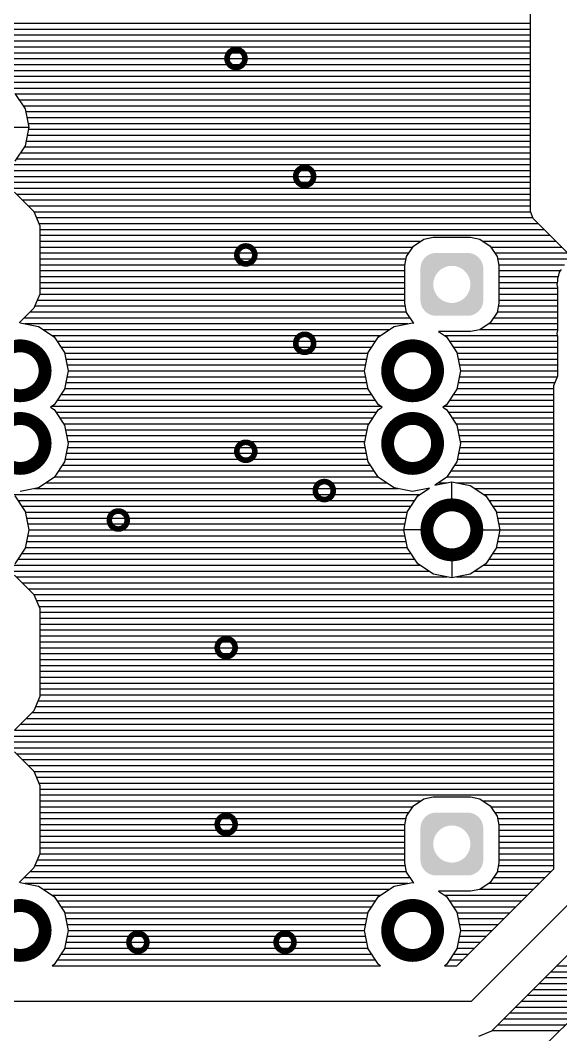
# Model space of a CAD drawing. Extents: x 295 to 953, y 10 to 290.
# Drawn here: x 738 to 772.9, y 190.4 to 256 of the extents above; entities that cross this region are included whole.
import ezdxf

# ---------------------------------------------------------------- set-up
doc = ezdxf.new("R2010")
doc.units = 0
doc.header["$LTSCALE"] = 5
doc.header["$MEASUREMENT"] = 0
doc.layers.get('0').update_dxf_attribs({"linetype": 'CONTINUOUS', "lineweight": 25})
doc.layers.add('130409_DV-DPH-A6_TOP', color=5, linetype='CONTINUOUS')

msp = doc.modelspace()

# ---------------------------------------------------------------- linework, layer by layer
for points, const_width in [([(751.347, 253.515, 1), (752.508, 253.515, 1)], 0.363), ([(755.792, 245.895, 1), (756.953, 245.895, 1)], 0.363), ([(751.982, 240.815, 1), (753.143, 240.815, 1)], 0.363), ([(755.792, 235.1, 1), (756.953, 235.1, 1)], 0.363), ([(736.342, 233.322, 1), (739.573, 233.322, 1)], 0.833), ([(761.742, 233.322, 1), (764.973, 233.322, 1)], 0.833), ([(736.342, 228.623, 1), (739.573, 228.623, 1)], 0.833), ([(761.742, 228.623, 1), (764.973, 228.623, 1)], 0.833), ([(751.982, 228.115, 1), (753.143, 228.115, 1)], 0.363), ([(757.062, 225.575, 1), (758.223, 225.575, 1)], 0.363), ([(764.282, 223.035, 1), (767.513, 223.035, 1)], 0.833), ([(743.727, 223.67, 1), (744.888, 223.67, 1)], 0.363), ([(750.712, 215.415, 1), (751.873, 215.415, 1)], 0.363), ([(750.712, 203.985, 1), (751.873, 203.985, 1)], 0.363), ([(736.342, 197.127, 1), (739.573, 197.127, 1)], 0.833), ([(761.742, 197.127, 1), (764.973, 197.127, 1)], 0.833), ([(744.997, 196.365, 1), (746.158, 196.365, 1)], 0.363), ([(754.522, 196.365, 1), (755.683, 196.365, 1)], 0.363)]:
    msp.add_lwpolyline(points, format="xyb", close=True, dxfattribs=dict(const_width=const_width))
for points in [[(764.29, 240.752), (764.334, 240.782), (767.506, 240.752), (767.461, 240.782)], [(764.334, 240.782), (764.343, 240.787), (767.461, 240.782), (767.452, 240.787)], [(764.343, 240.787), (764.389, 240.815), (767.452, 240.787), (767.405, 240.815)], [(764.389, 240.815), (764.399, 240.82), (767.405, 240.815), (767.397, 240.82)], [(764.399, 240.82), (764.446, 240.844), (767.397, 240.82), (767.348, 240.844)], [(764.446, 240.844), (764.457, 240.849), (767.348, 240.844), (767.339, 240.849)], [(764.457, 240.849), (764.505, 240.87), (767.339, 240.849), (767.289, 240.87)], [(764.505, 240.87), (764.516, 240.874), (767.289, 240.87), (767.28, 240.874)], [(764.516, 240.874), (764.566, 240.892), (767.28, 240.874), (767.229, 240.892)], [(764.566, 240.892), (764.577, 240.895), (767.229, 240.892), (767.219, 240.895)], [(764.577, 240.895), (764.627, 240.91), (767.219, 240.895), (767.167, 240.91)], [(764.627, 240.91), (764.639, 240.912), (767.167, 240.91), (767.158, 240.912)], [(764.639, 240.912), (764.69, 240.924), (767.158, 240.912), (767.104, 240.924)], [(764.69, 240.924), (764.702, 240.926), (767.104, 240.924), (767.095, 240.926)], [(764.702, 240.926), (764.753, 240.934), (767.095, 240.926), (767.04, 240.934)], [(764.753, 240.934), (764.767, 240.935), (767.04, 240.934), (767.031, 240.935)], [(764.767, 240.935), (764.817, 240.94), (767.031, 240.935), (766.974, 240.94)], [(764.817, 240.94), (764.837, 240.941), (766.974, 240.94), (766.967, 240.941)], [(764.837, 240.941), (764.882, 240.942), (766.967, 240.941), (766.914, 240.942)], [(763.884, 240.118), (763.895, 240.17), (767.911, 240.118), (767.9, 240.17)], [(763.895, 240.17), (763.898, 240.18), (767.9, 240.17), (767.897, 240.18)], [(763.898, 240.18), (763.913, 240.232), (767.897, 240.18), (767.882, 240.232)], [(763.913, 240.232), (763.916, 240.242), (767.882, 240.232), (767.879, 240.242)], [(763.916, 240.242), (763.934, 240.293), (767.879, 240.242), (767.861, 240.293)], [(763.934, 240.293), (763.938, 240.302), (767.861, 240.293), (767.857, 240.302)], [(763.938, 240.302), (763.959, 240.352), (767.857, 240.302), (767.836, 240.352)], [(763.959, 240.352), (763.964, 240.361), (767.836, 240.352), (767.832, 240.361)], [(763.964, 240.361), (763.988, 240.409), (767.832, 240.361), (767.807, 240.409)], [(763.988, 240.409), (763.993, 240.418), (767.807, 240.409), (767.802, 240.418)], [(763.993, 240.418), (764.02, 240.465), (767.802, 240.418), (767.775, 240.465)], [(764.02, 240.465), (764.026, 240.474), (767.775, 240.465), (767.769, 240.474)], [(764.026, 240.474), (764.056, 240.518), (767.769, 240.474), (767.739, 240.518)], [(764.056, 240.518), (764.062, 240.527), (767.739, 240.518), (767.733, 240.527)], [(764.062, 240.527), (764.095, 240.569), (767.733, 240.527), (767.7, 240.569)], [(764.095, 240.569), (764.102, 240.577), (767.7, 240.569), (767.693, 240.577)], [(764.102, 240.577), (764.137, 240.617), (767.693, 240.577), (767.658, 240.617)], [(764.137, 240.617), (764.145, 240.625), (767.658, 240.617), (767.651, 240.625)], [(764.145, 240.625), (764.182, 240.663), (767.651, 240.625), (767.612, 240.663)], [(764.182, 240.663), (764.19, 240.67), (767.612, 240.663), (767.605, 240.67)], [(764.19, 240.67), (764.23, 240.706), (767.605, 240.67), (767.564, 240.706)], [(764.23, 240.706), (764.239, 240.713), (767.564, 240.706), (767.557, 240.713)], [(764.239, 240.713), (764.281, 240.745), (767.557, 240.713), (767.514, 240.745)], [(764.281, 240.745), (764.29, 240.752), (767.514, 240.745), (767.506, 240.752)], [(763.866, 239.947), (763.867, 239.98), (765.296, 239.947), (765.356, 239.98)], [(763.866, 239.926), (763.866, 239.947), (765.262, 239.926), (765.296, 239.947)], [(763.866, 239.911), (763.866, 239.926), (765.237, 239.911), (765.262, 239.926)], [(763.866, 239.87), (763.866, 239.911), (765.18, 239.87), (765.237, 239.911)], [(763.866, 239.827), (763.866, 239.87), (765.125, 239.827), (765.18, 239.87)], [(763.866, 239.78), (763.866, 239.827), (765.073, 239.78), (765.125, 239.827)], [(763.866, 239.731), (763.866, 239.78), (765.024, 239.731), (765.073, 239.78)], [(763.866, 239.679), (763.866, 239.731), (764.978, 239.679), (765.024, 239.731)], [(763.866, 239.624), (763.866, 239.679), (764.934, 239.624), (764.978, 239.679)], [(763.866, 239.567), (763.866, 239.624), (764.895, 239.567), (764.934, 239.624)], [(763.866, 239.507), (763.866, 239.567), (764.858, 239.507), (764.895, 239.567)], [(763.866, 239.446), (763.866, 239.507), (764.825, 239.446), (764.858, 239.507)], [(763.867, 239.98), (763.87, 240.01), (765.358, 239.98), (765.421, 240.01)], [(763.867, 239.98), (763.867, 239.98), (765.356, 239.98), (765.358, 239.98)], [(763.87, 240.01), (763.872, 240.036), (765.421, 240.01), (765.486, 240.036)], [(763.872, 240.044), (763.875, 240.058), (765.509, 240.044), (765.552, 240.058)], [(763.872, 240.036), (763.872, 240.044), (765.486, 240.036), (765.509, 240.044)], [(763.875, 240.058), (763.877, 240.076), (765.552, 240.058), (765.619, 240.076)], [(763.877, 240.076), (763.879, 240.09), (765.619, 240.076), (765.688, 240.09)], [(763.879, 240.09), (763.881, 240.101), (765.688, 240.09), (765.757, 240.101)], [(763.881, 240.101), (763.882, 240.107), (765.757, 240.101), (765.826, 240.107)], [(763.882, 240.109), (763.884, 240.118), (767.913, 240.109), (767.911, 240.118)], [(763.882, 240.107), (763.882, 240.109), (765.842, 240.107), (765.896, 240.109)], [(763.882, 240.107), (763.882, 240.107), (765.826, 240.107), (765.842, 240.107)], [(765.966, 240.107), (765.896, 240.109), (767.913, 240.107), (767.913, 240.109)], [(766.035, 240.101), (765.966, 240.107), (767.914, 240.101), (767.913, 240.107)], [(766.104, 240.091), (766.035, 240.101), (767.916, 240.091), (767.914, 240.101)], [(766.173, 240.077), (766.104, 240.091), (767.918, 240.077), (767.916, 240.091)], [(766.24, 240.059), (766.173, 240.077), (767.921, 240.059), (767.918, 240.077)], [(766.254, 240.054), (766.24, 240.059), (767.921, 240.054), (767.921, 240.059)], [(766.306, 240.037), (766.254, 240.054), (767.923, 240.037), (767.921, 240.054)], [(766.371, 240.011), (766.306, 240.037), (767.926, 240.011), (767.923, 240.037)], [(766.417, 239.99), (766.371, 240.011), (767.928, 239.99), (767.926, 240.011)], [(766.435, 239.982), (766.417, 239.99), (767.928, 239.982), (767.928, 239.99)], [(766.496, 239.949), (766.435, 239.982), (767.929, 239.949), (767.928, 239.982)], [(766.533, 239.926), (766.496, 239.949), (767.93, 239.926), (767.929, 239.949)], [(766.556, 239.912), (766.533, 239.926), (767.93, 239.912), (767.93, 239.926)], [(766.613, 239.872), (766.556, 239.912), (767.93, 239.872), (767.93, 239.912)], [(766.668, 239.829), (766.613, 239.872), (767.93, 239.829), (767.93, 239.872)], [(766.72, 239.783), (766.668, 239.829), (767.93, 239.783), (767.93, 239.829)], [(766.769, 239.733), (766.72, 239.783), (767.93, 239.733), (767.93, 239.783)], [(766.816, 239.681), (766.769, 239.733), (767.93, 239.681), (767.93, 239.733)], [(766.859, 239.626), (766.816, 239.681), (767.93, 239.626), (767.93, 239.681)], [(766.899, 239.569), (766.859, 239.626), (767.93, 239.569), (767.93, 239.626)], [(766.936, 239.51), (766.899, 239.569), (767.93, 239.51), (767.93, 239.569)], [(766.969, 239.448), (766.936, 239.51), (767.93, 239.448), (767.93, 239.51)], [(763.866, 239.382), (763.866, 239.446), (764.796, 239.382), (764.825, 239.446)], [(763.866, 239.318), (763.866, 239.382), (764.77, 239.318), (764.796, 239.382)], [(763.866, 239.251), (763.866, 239.318), (764.748, 239.251), (764.77, 239.318)], [(763.866, 239.184), (763.866, 239.251), (764.73, 239.184), (764.748, 239.251)], [(763.866, 239.115), (763.866, 239.184), (764.716, 239.115), (764.73, 239.184)], [(763.866, 239.046), (763.866, 239.115), (764.706, 239.046), (764.716, 239.115)], [(763.866, 238.977), (763.866, 239.046), (764.701, 238.977), (764.706, 239.046)], [(763.866, 238.91), (763.866, 238.977), (764.699, 238.91), (764.701, 238.977)], [(763.866, 238.84), (763.866, 238.91), (764.701, 238.84), (764.699, 238.91)], [(763.866, 238.771), (763.866, 238.84), (764.707, 238.771), (764.701, 238.84)], [(766.998, 239.385), (766.969, 239.448), (767.93, 239.385), (767.93, 239.448)], [(767.024, 239.32), (766.998, 239.385), (767.93, 239.32), (767.93, 239.385)], [(767.046, 239.254), (767.024, 239.32), (767.93, 239.254), (767.93, 239.32)], [(767.064, 239.187), (767.046, 239.254), (767.93, 239.187), (767.93, 239.254)], [(767.078, 239.118), (767.064, 239.187), (767.93, 239.118), (767.93, 239.187)], [(767.088, 239.049), (767.078, 239.118), (767.93, 239.049), (767.93, 239.118)], [(767.094, 238.98), (767.088, 239.049), (767.93, 238.98), (767.93, 239.049)], [(767.089, 238.774), (767.095, 238.843), (767.93, 238.774), (767.93, 238.843)], [(767.096, 238.91), (767.094, 238.98), (767.93, 238.91), (767.93, 238.98)], [(767.095, 238.843), (767.096, 238.91), (767.93, 238.843), (767.93, 238.91)], [(763.866, 238.702), (763.866, 238.771), (764.717, 238.702), (764.707, 238.771)], [(763.866, 238.633), (763.866, 238.702), (764.731, 238.633), (764.717, 238.702)], [(763.866, 238.566), (763.866, 238.633), (764.749, 238.566), (764.731, 238.633)], [(763.866, 238.5), (763.866, 238.566), (764.771, 238.5), (764.749, 238.566)], [(763.866, 238.435), (763.866, 238.5), (764.797, 238.435), (764.771, 238.5)], [(763.866, 238.372), (763.866, 238.435), (764.826, 238.372), (764.797, 238.435)], [(763.866, 238.31), (763.866, 238.372), (764.86, 238.31), (764.826, 238.372)], [(763.866, 238.251), (763.866, 238.31), (764.896, 238.251), (764.86, 238.31)], [(763.866, 238.194), (763.866, 238.251), (764.936, 238.194), (764.896, 238.251)], [(763.866, 238.139), (763.866, 238.194), (764.98, 238.139), (764.936, 238.194)], [(766.817, 238.141), (766.861, 238.196), (767.93, 238.141), (767.93, 238.196)], [(766.861, 238.196), (766.901, 238.253), (767.93, 238.196), (767.93, 238.253)], [(766.901, 238.253), (766.937, 238.313), (767.93, 238.253), (767.93, 238.313)], [(766.937, 238.313), (766.97, 238.374), (767.93, 238.313), (767.93, 238.374)], [(766.97, 238.374), (766.999, 238.438), (767.93, 238.374), (767.93, 238.438)], [(766.999, 238.438), (767.025, 238.502), (767.93, 238.438), (767.93, 238.502)], [(767.025, 238.502), (767.047, 238.569), (767.93, 238.502), (767.93, 238.569)], [(767.047, 238.569), (767.065, 238.636), (767.93, 238.569), (767.93, 238.636)], [(767.065, 238.636), (767.079, 238.705), (767.93, 238.636), (767.93, 238.705)], [(767.079, 238.705), (767.089, 238.774), (767.93, 238.705), (767.93, 238.774)], [(763.866, 238.087), (763.866, 238.139), (765.026, 238.087), (764.98, 238.139)], [(763.866, 238.037), (763.866, 238.087), (765.075, 238.037), (765.026, 238.087)], [(763.866, 237.991), (763.866, 238.037), (765.128, 237.991), (765.075, 238.037)], [(763.866, 237.948), (763.866, 237.991), (765.182, 237.948), (765.128, 237.991)], [(763.866, 237.908), (763.866, 237.948), (765.24, 237.908), (765.182, 237.948)], [(763.866, 237.894), (763.866, 237.908), (765.262, 237.894), (765.24, 237.908)], [(763.866, 237.871), (763.866, 237.894), (765.299, 237.871), (765.262, 237.894)], [(763.867, 237.838), (763.866, 237.871), (765.36, 237.838), (765.299, 237.871)], [(763.868, 237.83), (763.867, 237.838), (765.378, 237.83), (765.36, 237.838)], [(763.87, 237.809), (763.868, 237.83), (765.424, 237.809), (765.378, 237.83)], [(763.872, 237.783), (763.87, 237.809), (765.489, 237.783), (765.424, 237.809)], [(763.874, 237.766), (763.872, 237.783), (765.541, 237.766), (765.489, 237.783)], [(763.874, 237.761), (763.874, 237.766), (765.555, 237.761), (765.541, 237.766)], [(763.877, 237.743), (763.874, 237.761), (765.622, 237.743), (765.555, 237.761)], [(763.88, 237.729), (763.877, 237.743), (765.691, 237.729), (765.622, 237.743)], [(763.881, 237.719), (763.88, 237.729), (765.76, 237.719), (765.691, 237.729)], [(763.882, 237.713), (763.881, 237.719), (765.829, 237.713), (765.76, 237.719)], [(763.882, 237.711), (763.882, 237.713), (765.899, 237.711), (765.829, 237.713)], [(763.884, 237.702), (763.882, 237.711), (767.911, 237.702), (767.913, 237.711)], [(763.896, 237.65), (763.884, 237.702), (767.9, 237.65), (767.911, 237.702)], [(763.898, 237.64), (763.896, 237.65), (767.897, 237.64), (767.9, 237.65)], [(763.913, 237.588), (763.898, 237.64), (767.882, 237.588), (767.897, 237.64)], [(763.916, 237.578), (763.913, 237.588), (767.879, 237.578), (767.882, 237.588)], [(763.934, 237.527), (763.916, 237.578), (767.861, 237.527), (767.879, 237.578)], [(763.938, 237.518), (763.934, 237.527), (767.857, 237.518), (767.861, 237.527)], [(763.959, 237.468), (763.938, 237.518), (767.836, 237.468), (767.857, 237.518)], [(765.899, 237.711), (765.953, 237.713), (767.913, 237.711), (767.913, 237.713)], [(765.969, 237.713), (766.038, 237.719), (767.913, 237.713), (767.914, 237.719)], [(766.038, 237.719), (766.107, 237.73), (767.914, 237.719), (767.916, 237.73)], [(766.107, 237.73), (766.176, 237.744), (767.916, 237.73), (767.918, 237.744)], [(766.176, 237.744), (766.243, 237.762), (767.918, 237.744), (767.921, 237.762)], [(766.243, 237.762), (766.286, 237.776), (767.921, 237.762), (767.923, 237.776)], [(766.286, 237.776), (766.309, 237.784), (767.923, 237.776), (767.923, 237.784)], [(766.309, 237.784), (766.374, 237.81), (767.923, 237.784), (767.926, 237.81)], [(766.374, 237.81), (766.437, 237.84), (767.926, 237.81), (767.928, 237.84)], [(766.439, 237.84), (766.499, 237.873), (767.928, 237.84), (767.929, 237.873)], [(766.499, 237.873), (766.533, 237.894), (767.929, 237.873), (767.93, 237.894)], [(766.533, 237.894), (766.558, 237.909), (767.93, 237.894), (767.93, 237.909)], [(766.558, 237.909), (766.615, 237.95), (767.93, 237.909), (767.93, 237.95)], [(766.615, 237.95), (766.67, 237.993), (767.93, 237.95), (767.93, 237.993)], [(766.67, 237.993), (766.722, 238.04), (767.93, 237.993), (767.93, 238.04)], [(766.722, 238.04), (766.771, 238.089), (767.93, 238.04), (767.93, 238.089)], [(766.771, 238.089), (766.817, 238.141), (767.93, 238.089), (767.93, 238.141)], [(763.964, 237.459), (763.959, 237.468), (767.831, 237.459), (767.836, 237.468)], [(763.988, 237.411), (763.964, 237.459), (767.807, 237.411), (767.831, 237.459)], [(763.993, 237.402), (763.988, 237.411), (767.802, 237.402), (767.807, 237.411)], [(764.02, 237.355), (763.993, 237.402), (767.775, 237.355), (767.802, 237.402)], [(764.026, 237.346), (764.02, 237.355), (767.769, 237.346), (767.775, 237.355)], [(764.056, 237.302), (764.026, 237.346), (767.739, 237.302), (767.769, 237.346)], [(764.062, 237.293), (764.056, 237.302), (767.733, 237.293), (767.739, 237.302)], [(764.095, 237.251), (764.062, 237.293), (767.7, 237.251), (767.733, 237.293)], [(764.102, 237.243), (764.095, 237.251), (767.693, 237.243), (767.7, 237.251)], [(764.138, 237.203), (764.102, 237.243), (767.658, 237.203), (767.693, 237.243)], [(764.144, 237.195), (764.138, 237.203), (767.65, 237.195), (767.658, 237.203)], [(764.183, 237.157), (764.144, 237.195), (767.613, 237.157), (767.65, 237.195)], [(764.19, 237.15), (764.183, 237.157), (767.605, 237.15), (767.613, 237.157)], [(764.231, 237.114), (764.19, 237.15), (767.565, 237.114), (767.605, 237.15)], [(764.239, 237.107), (764.231, 237.114), (767.556, 237.107), (767.565, 237.114)], [(764.281, 237.075), (764.239, 237.107), (767.514, 237.075), (767.556, 237.107)], [(764.29, 237.068), (764.281, 237.075), (767.505, 237.068), (767.514, 237.075)], [(764.334, 237.038), (764.29, 237.068), (767.461, 237.038), (767.505, 237.068)], [(764.343, 237.033), (764.334, 237.038), (767.452, 237.033), (767.461, 237.038)], [(764.39, 237.005), (764.343, 237.033), (767.406, 237.005), (767.452, 237.033)], [(764.398, 237), (764.39, 237.005), (767.396, 237), (767.406, 237.005)], [(764.447, 236.976), (764.398, 237), (767.349, 236.976), (767.396, 237)], [(764.456, 236.971), (764.447, 236.976), (767.339, 236.971), (767.349, 236.976)], [(764.506, 236.95), (764.456, 236.971), (767.29, 236.95), (767.339, 236.971)], [(764.515, 236.946), (764.506, 236.95), (767.279, 236.946), (767.29, 236.95)], [(764.566, 236.928), (764.515, 236.946), (767.23, 236.928), (767.279, 236.946)], [(764.576, 236.925), (764.566, 236.928), (767.218, 236.925), (767.23, 236.928)], [(764.628, 236.91), (764.576, 236.925), (767.168, 236.91), (767.218, 236.925)], [(764.638, 236.908), (764.628, 236.91), (767.156, 236.908), (767.168, 236.91)], [(764.691, 236.896), (764.638, 236.908), (767.105, 236.896), (767.156, 236.908)], [(764.7, 236.894), (764.691, 236.896), (767.093, 236.894), (767.105, 236.896)], [(764.755, 236.886), (764.7, 236.894), (767.042, 236.886), (767.093, 236.894)], [(764.764, 236.885), (764.755, 236.886), (767.028, 236.885), (767.042, 236.886)], [(764.821, 236.88), (764.764, 236.885), (766.978, 236.88), (767.028, 236.885)], [(764.828, 236.879), (764.821, 236.88), (766.958, 236.879), (766.978, 236.88)], [(764.882, 236.878), (764.828, 236.879), (766.914, 236.878), (766.958, 236.879)], [(764.516, 204.679), (764.566, 204.697), (767.28, 204.679), (767.229, 204.697)], [(764.566, 204.697), (764.577, 204.7), (767.229, 204.697), (767.219, 204.7)], [(764.577, 204.7), (764.627, 204.715), (767.219, 204.7), (767.167, 204.715)], [(764.627, 204.715), (764.639, 204.717), (767.167, 204.715), (767.158, 204.717)], [(764.639, 204.717), (764.69, 204.729), (767.158, 204.717), (767.104, 204.729)], [(764.69, 204.729), (764.702, 204.731), (767.104, 204.729), (767.095, 204.731)], [(764.702, 204.731), (764.753, 204.739), (767.095, 204.731), (767.04, 204.739)], [(764.753, 204.739), (764.767, 204.74), (767.04, 204.739), (767.031, 204.74)], [(764.767, 204.74), (764.817, 204.745), (767.031, 204.74), (766.974, 204.745)], [(764.817, 204.745), (764.837, 204.746), (766.974, 204.745), (766.967, 204.746)], [(764.837, 204.746), (764.882, 204.747), (766.967, 204.746), (766.914, 204.747)], [(763.913, 204.037), (763.916, 204.047), (767.882, 204.037), (767.879, 204.047)], [(763.916, 204.047), (763.934, 204.098), (767.879, 204.047), (767.861, 204.098)], [(763.934, 204.098), (763.938, 204.107), (767.861, 204.098), (767.857, 204.107)], [(763.938, 204.107), (763.959, 204.157), (767.857, 204.107), (767.836, 204.157)], [(763.959, 204.157), (763.964, 204.166), (767.836, 204.157), (767.832, 204.166)], [(763.964, 204.166), (763.988, 204.214), (767.832, 204.166), (767.807, 204.214)], [(763.988, 204.214), (763.993, 204.223), (767.807, 204.214), (767.802, 204.223)], [(763.993, 204.223), (764.02, 204.27), (767.802, 204.223), (767.775, 204.27)], [(764.02, 204.27), (764.026, 204.279), (767.775, 204.27), (767.769, 204.279)], [(764.026, 204.279), (764.056, 204.323), (767.769, 204.279), (767.739, 204.323)], [(764.056, 204.323), (764.062, 204.332), (767.739, 204.323), (767.733, 204.332)], [(764.062, 204.332), (764.095, 204.374), (767.733, 204.332), (767.7, 204.374)], [(764.095, 204.374), (764.102, 204.382), (767.7, 204.374), (767.693, 204.382)], [(764.102, 204.382), (764.137, 204.422), (767.693, 204.382), (767.658, 204.422)], [(764.137, 204.422), (764.145, 204.43), (767.658, 204.422), (767.651, 204.43)], [(764.145, 204.43), (764.182, 204.468), (767.651, 204.43), (767.612, 204.468)], [(764.182, 204.468), (764.19, 204.475), (767.612, 204.468), (767.605, 204.475)], [(764.19, 204.475), (764.23, 204.511), (767.605, 204.475), (767.564, 204.511)], [(764.23, 204.511), (764.239, 204.518), (767.564, 204.511), (767.557, 204.518)], [(764.239, 204.518), (764.281, 204.55), (767.557, 204.518), (767.514, 204.55)], [(764.281, 204.55), (764.29, 204.557), (767.514, 204.55), (767.506, 204.557)], [(764.29, 204.557), (764.334, 204.587), (767.506, 204.557), (767.461, 204.587)], [(764.334, 204.587), (764.343, 204.592), (767.461, 204.587), (767.452, 204.592)], [(764.343, 204.592), (764.389, 204.62), (767.452, 204.592), (767.405, 204.62)], [(764.389, 204.62), (764.399, 204.625), (767.405, 204.62), (767.397, 204.625)], [(764.399, 204.625), (764.446, 204.649), (767.397, 204.625), (767.348, 204.649)], [(764.446, 204.649), (764.457, 204.654), (767.348, 204.649), (767.339, 204.654)], [(764.457, 204.654), (764.505, 204.675), (767.339, 204.654), (767.289, 204.675)], [(764.505, 204.675), (764.516, 204.679), (767.289, 204.675), (767.28, 204.679)], [(763.866, 203.752), (763.867, 203.785), (765.296, 203.752), (765.356, 203.785)], [(763.866, 203.731), (763.866, 203.752), (765.262, 203.731), (765.296, 203.752)], [(763.866, 203.716), (763.866, 203.731), (765.237, 203.716), (765.262, 203.731)], [(763.866, 203.675), (763.866, 203.716), (765.18, 203.675), (765.237, 203.716)], [(763.866, 203.632), (763.866, 203.675), (765.125, 203.632), (765.18, 203.675)], [(763.866, 203.585), (763.866, 203.632), (765.073, 203.585), (765.125, 203.632)], [(763.866, 203.536), (763.866, 203.585), (765.024, 203.536), (765.073, 203.585)], [(763.866, 203.484), (763.866, 203.536), (764.978, 203.484), (765.024, 203.536)], [(763.866, 203.429), (763.866, 203.484), (764.934, 203.429), (764.978, 203.484)], [(763.866, 203.372), (763.866, 203.429), (764.895, 203.372), (764.934, 203.429)], [(763.867, 203.785), (763.87, 203.815), (765.358, 203.785), (765.421, 203.815)], [(763.867, 203.785), (763.867, 203.785), (765.356, 203.785), (765.358, 203.785)], [(763.87, 203.815), (763.872, 203.841), (765.421, 203.815), (765.486, 203.841)], [(763.872, 203.849), (763.875, 203.863), (765.509, 203.849), (765.552, 203.863)], [(763.872, 203.841), (763.872, 203.849), (765.486, 203.841), (765.509, 203.849)], [(763.875, 203.863), (763.877, 203.881), (765.552, 203.863), (765.619, 203.881)], [(763.877, 203.881), (763.879, 203.895), (765.619, 203.881), (765.688, 203.895)], [(763.879, 203.895), (763.881, 203.906), (765.688, 203.895), (765.757, 203.906)], [(763.881, 203.906), (763.882, 203.912), (765.757, 203.906), (765.826, 203.912)], [(763.882, 203.914), (763.884, 203.923), (767.913, 203.914), (767.911, 203.923)], [(763.882, 203.912), (763.882, 203.914), (765.842, 203.912), (765.896, 203.914)], [(763.882, 203.912), (763.882, 203.912), (765.826, 203.912), (765.842, 203.912)], [(763.884, 203.923), (763.895, 203.975), (767.911, 203.923), (767.9, 203.975)], [(763.895, 203.975), (763.898, 203.985), (767.9, 203.975), (767.897, 203.985)], [(763.898, 203.985), (763.913, 204.037), (767.897, 203.985), (767.882, 204.037)], [(765.966, 203.912), (765.896, 203.914), (767.913, 203.912), (767.913, 203.914)], [(766.035, 203.906), (765.966, 203.912), (767.914, 203.906), (767.913, 203.912)], [(766.104, 203.896), (766.035, 203.906), (767.916, 203.896), (767.914, 203.906)], [(766.173, 203.882), (766.104, 203.896), (767.918, 203.882), (767.916, 203.896)], [(766.24, 203.864), (766.173, 203.882), (767.921, 203.864), (767.918, 203.882)], [(766.254, 203.859), (766.24, 203.864), (767.921, 203.859), (767.921, 203.864)], [(766.306, 203.842), (766.254, 203.859), (767.923, 203.842), (767.921, 203.859)], [(766.371, 203.816), (766.306, 203.842), (767.926, 203.816), (767.923, 203.842)], [(766.417, 203.795), (766.371, 203.816), (767.928, 203.795), (767.926, 203.816)], [(766.435, 203.787), (766.417, 203.795), (767.928, 203.787), (767.928, 203.795)], [(766.496, 203.754), (766.435, 203.787), (767.929, 203.754), (767.928, 203.787)], [(766.533, 203.731), (766.496, 203.754), (767.93, 203.731), (767.929, 203.754)], [(766.556, 203.717), (766.533, 203.731), (767.93, 203.717), (767.93, 203.731)], [(766.613, 203.677), (766.556, 203.717), (767.93, 203.677), (767.93, 203.717)], [(766.668, 203.634), (766.613, 203.677), (767.93, 203.634), (767.93, 203.677)], [(766.72, 203.588), (766.668, 203.634), (767.93, 203.588), (767.93, 203.634)], [(766.769, 203.538), (766.72, 203.588), (767.93, 203.538), (767.93, 203.588)], [(766.816, 203.486), (766.769, 203.538), (767.93, 203.486), (767.93, 203.538)], [(766.859, 203.431), (766.816, 203.486), (767.93, 203.431), (767.93, 203.486)], [(766.899, 203.374), (766.859, 203.431), (767.93, 203.374), (767.93, 203.431)], [(763.866, 203.312), (763.866, 203.372), (764.858, 203.312), (764.895, 203.372)], [(763.866, 203.251), (763.866, 203.312), (764.825, 203.251), (764.858, 203.312)], [(763.866, 203.187), (763.866, 203.251), (764.796, 203.187), (764.825, 203.251)], [(763.866, 203.123), (763.866, 203.187), (764.77, 203.123), (764.796, 203.187)], [(763.866, 203.056), (763.866, 203.123), (764.748, 203.056), (764.77, 203.123)], [(763.866, 202.989), (763.866, 203.056), (764.73, 202.989), (764.748, 203.056)], [(763.866, 202.92), (763.866, 202.989), (764.716, 202.92), (764.73, 202.989)], [(763.866, 202.851), (763.866, 202.92), (764.706, 202.851), (764.716, 202.92)], [(763.866, 202.782), (763.866, 202.851), (764.701, 202.782), (764.706, 202.851)], [(763.866, 202.715), (763.866, 202.782), (764.699, 202.715), (764.701, 202.782)], [(766.936, 203.315), (766.899, 203.374), (767.93, 203.315), (767.93, 203.374)], [(766.969, 203.253), (766.936, 203.315), (767.93, 203.253), (767.93, 203.315)], [(766.998, 203.19), (766.969, 203.253), (767.93, 203.19), (767.93, 203.253)], [(767.024, 203.125), (766.998, 203.19), (767.93, 203.125), (767.93, 203.19)], [(767.046, 203.059), (767.024, 203.125), (767.93, 203.059), (767.93, 203.125)], [(767.064, 202.992), (767.046, 203.059), (767.93, 202.992), (767.93, 203.059)], [(767.078, 202.923), (767.064, 202.992), (767.93, 202.923), (767.93, 202.992)], [(767.088, 202.854), (767.078, 202.923), (767.93, 202.854), (767.93, 202.923)], [(767.094, 202.785), (767.088, 202.854), (767.93, 202.785), (767.93, 202.854)], [(767.096, 202.715), (767.094, 202.785), (767.93, 202.715), (767.93, 202.785)], [(763.866, 202.645), (763.866, 202.715), (764.701, 202.645), (764.699, 202.715)], [(763.866, 202.576), (763.866, 202.645), (764.707, 202.576), (764.701, 202.645)], [(763.866, 202.507), (763.866, 202.576), (764.717, 202.507), (764.707, 202.576)], [(763.866, 202.438), (763.866, 202.507), (764.731, 202.438), (764.717, 202.507)], [(763.866, 202.371), (763.866, 202.438), (764.749, 202.371), (764.731, 202.438)], [(763.866, 202.305), (763.866, 202.371), (764.771, 202.305), (764.749, 202.371)], [(763.866, 202.24), (763.866, 202.305), (764.797, 202.24), (764.771, 202.305)], [(763.866, 202.177), (763.866, 202.24), (764.826, 202.177), (764.797, 202.24)], [(763.866, 202.115), (763.866, 202.177), (764.86, 202.115), (764.826, 202.177)], [(763.866, 202.056), (763.866, 202.115), (764.896, 202.056), (764.86, 202.115)], [(766.901, 202.058), (766.937, 202.118), (767.93, 202.058), (767.93, 202.118)], [(766.937, 202.118), (766.97, 202.179), (767.93, 202.118), (767.93, 202.179)], [(766.97, 202.179), (766.999, 202.243), (767.93, 202.179), (767.93, 202.243)], [(766.999, 202.243), (767.025, 202.307), (767.93, 202.243), (767.93, 202.307)], [(767.025, 202.307), (767.047, 202.374), (767.93, 202.307), (767.93, 202.374)], [(767.047, 202.374), (767.065, 202.441), (767.93, 202.374), (767.93, 202.441)], [(767.065, 202.441), (767.079, 202.51), (767.93, 202.441), (767.93, 202.51)], [(767.079, 202.51), (767.089, 202.579), (767.93, 202.51), (767.93, 202.579)], [(767.089, 202.579), (767.095, 202.648), (767.93, 202.579), (767.93, 202.648)], [(767.095, 202.648), (767.096, 202.715), (767.93, 202.648), (767.93, 202.715)], [(763.866, 201.999), (763.866, 202.056), (764.936, 201.999), (764.896, 202.056)], [(763.866, 201.944), (763.866, 201.999), (764.98, 201.944), (764.936, 201.999)], [(763.866, 201.892), (763.866, 201.944), (765.026, 201.892), (764.98, 201.944)], [(763.866, 201.842), (763.866, 201.892), (765.075, 201.842), (765.026, 201.892)], [(763.866, 201.796), (763.866, 201.842), (765.128, 201.796), (765.075, 201.842)], [(763.866, 201.753), (763.866, 201.796), (765.182, 201.753), (765.128, 201.796)], [(763.866, 201.713), (763.866, 201.753), (765.24, 201.713), (765.182, 201.753)], [(763.866, 201.699), (763.866, 201.713), (765.262, 201.699), (765.24, 201.713)], [(763.866, 201.676), (763.866, 201.699), (765.299, 201.676), (765.262, 201.699)], [(763.867, 201.643), (763.866, 201.676), (765.36, 201.643), (765.299, 201.676)], [(763.868, 201.635), (763.867, 201.643), (765.378, 201.635), (765.36, 201.643)], [(763.87, 201.614), (763.868, 201.635), (765.424, 201.614), (765.378, 201.635)], [(763.872, 201.588), (763.87, 201.614), (765.489, 201.588), (765.424, 201.614)], [(763.874, 201.571), (763.872, 201.588), (765.541, 201.571), (765.489, 201.588)], [(763.874, 201.566), (763.874, 201.571), (765.555, 201.566), (765.541, 201.571)], [(763.877, 201.548), (763.874, 201.566), (765.622, 201.548), (765.555, 201.566)], [(763.88, 201.534), (763.877, 201.548), (765.691, 201.534), (765.622, 201.548)], [(763.881, 201.524), (763.88, 201.534), (765.76, 201.524), (765.691, 201.534)], [(763.882, 201.518), (763.881, 201.524), (765.829, 201.518), (765.76, 201.524)], [(763.882, 201.516), (763.882, 201.518), (765.899, 201.516), (765.829, 201.518)], [(763.884, 201.507), (763.882, 201.516), (767.911, 201.507), (767.913, 201.516)], [(763.896, 201.455), (763.884, 201.507), (767.9, 201.455), (767.911, 201.507)], [(763.898, 201.445), (763.896, 201.455), (767.897, 201.445), (767.9, 201.455)], [(763.913, 201.393), (763.898, 201.445), (767.882, 201.393), (767.897, 201.445)], [(765.899, 201.516), (765.953, 201.518), (767.913, 201.516), (767.913, 201.518)], [(765.969, 201.518), (766.038, 201.524), (767.913, 201.518), (767.914, 201.524)], [(766.038, 201.524), (766.107, 201.535), (767.914, 201.524), (767.916, 201.535)], [(766.107, 201.535), (766.176, 201.549), (767.916, 201.535), (767.918, 201.549)], [(766.176, 201.549), (766.243, 201.567), (767.918, 201.549), (767.921, 201.567)], [(766.243, 201.567), (766.286, 201.581), (767.921, 201.567), (767.923, 201.581)], [(766.286, 201.581), (766.309, 201.589), (767.923, 201.581), (767.923, 201.589)], [(766.309, 201.589), (766.374, 201.615), (767.923, 201.589), (767.926, 201.615)], [(766.374, 201.615), (766.437, 201.645), (767.926, 201.615), (767.928, 201.645)], [(766.439, 201.645), (766.499, 201.678), (767.928, 201.645), (767.929, 201.678)], [(766.499, 201.678), (766.533, 201.699), (767.929, 201.678), (767.93, 201.699)], [(766.533, 201.699), (766.558, 201.714), (767.93, 201.699), (767.93, 201.714)], [(766.558, 201.714), (766.615, 201.755), (767.93, 201.714), (767.93, 201.755)], [(766.615, 201.755), (766.67, 201.798), (767.93, 201.755), (767.93, 201.798)], [(766.67, 201.798), (766.722, 201.845), (767.93, 201.798), (767.93, 201.845)], [(766.722, 201.845), (766.771, 201.894), (767.93, 201.845), (767.93, 201.894)], [(766.771, 201.894), (766.817, 201.946), (767.93, 201.894), (767.93, 201.946)], [(766.817, 201.946), (766.861, 202.001), (767.93, 201.946), (767.93, 202.001)], [(766.861, 202.001), (766.901, 202.058), (767.93, 202.001), (767.93, 202.058)], [(763.916, 201.383), (763.913, 201.393), (767.879, 201.383), (767.882, 201.393)], [(763.934, 201.332), (763.916, 201.383), (767.861, 201.332), (767.879, 201.383)], [(763.938, 201.323), (763.934, 201.332), (767.857, 201.323), (767.861, 201.332)], [(763.959, 201.273), (763.938, 201.323), (767.836, 201.273), (767.857, 201.323)], [(763.964, 201.264), (763.959, 201.273), (767.831, 201.264), (767.836, 201.273)], [(763.988, 201.216), (763.964, 201.264), (767.807, 201.216), (767.831, 201.264)], [(763.993, 201.207), (763.988, 201.216), (767.802, 201.207), (767.807, 201.216)], [(764.02, 201.16), (763.993, 201.207), (767.775, 201.16), (767.802, 201.207)], [(764.026, 201.151), (764.02, 201.16), (767.769, 201.151), (767.775, 201.16)], [(764.056, 201.107), (764.026, 201.151), (767.739, 201.107), (767.769, 201.151)], [(764.062, 201.098), (764.056, 201.107), (767.733, 201.098), (767.739, 201.107)], [(764.095, 201.056), (764.062, 201.098), (767.7, 201.056), (767.733, 201.098)], [(764.102, 201.048), (764.095, 201.056), (767.693, 201.048), (767.7, 201.056)], [(764.138, 201.008), (764.102, 201.048), (767.658, 201.008), (767.693, 201.048)], [(764.144, 201), (764.138, 201.008), (767.65, 201), (767.658, 201.008)], [(764.183, 200.962), (764.144, 201), (767.613, 200.962), (767.65, 201)], [(764.19, 200.955), (764.183, 200.962), (767.605, 200.955), (767.613, 200.962)], [(764.231, 200.919), (764.19, 200.955), (767.565, 200.919), (767.605, 200.955)], [(764.239, 200.912), (764.231, 200.919), (767.556, 200.912), (767.565, 200.919)], [(764.281, 200.88), (764.239, 200.912), (767.514, 200.88), (767.556, 200.912)], [(764.29, 200.873), (764.281, 200.88), (767.505, 200.873), (767.514, 200.88)], [(764.334, 200.843), (764.29, 200.873), (767.461, 200.843), (767.505, 200.873)], [(764.343, 200.838), (764.334, 200.843), (767.452, 200.838), (767.461, 200.843)], [(764.39, 200.81), (764.343, 200.838), (767.406, 200.81), (767.452, 200.838)], [(764.398, 200.805), (764.39, 200.81), (767.396, 200.805), (767.406, 200.81)], [(764.447, 200.781), (764.398, 200.805), (767.349, 200.781), (767.396, 200.805)], [(764.456, 200.776), (764.447, 200.781), (767.339, 200.776), (767.349, 200.781)], [(764.506, 200.755), (764.456, 200.776), (767.29, 200.755), (767.339, 200.776)], [(764.515, 200.751), (764.506, 200.755), (767.279, 200.751), (767.29, 200.755)], [(764.566, 200.733), (764.515, 200.751), (767.23, 200.733), (767.279, 200.751)], [(764.576, 200.73), (764.566, 200.733), (767.218, 200.73), (767.23, 200.733)], [(764.628, 200.715), (764.576, 200.73), (767.168, 200.715), (767.218, 200.73)], [(764.638, 200.713), (764.628, 200.715), (767.156, 200.713), (767.168, 200.715)], [(764.691, 200.701), (764.638, 200.713), (767.105, 200.701), (767.156, 200.713)], [(764.7, 200.699), (764.691, 200.701), (767.093, 200.699), (767.105, 200.701)], [(764.755, 200.691), (764.7, 200.699), (767.042, 200.691), (767.093, 200.699)], [(764.764, 200.69), (764.755, 200.691), (767.028, 200.69), (767.042, 200.691)], [(764.821, 200.685), (764.764, 200.69), (766.978, 200.685), (767.028, 200.69)], [(764.828, 200.684), (764.821, 200.685), (766.958, 200.684), (766.978, 200.685)], [(764.882, 200.683), (764.828, 200.684), (766.914, 200.683), (766.958, 200.684)]]:
    msp.add_solid(points)
at = {"layer": '130409_DV-DPH-A6_TOP', "color": 7}
for p, q in [((770.978, 243.614), (770.978, 258.966)), ((730.012, 255.801), (770.978, 255.801)), ((730.261, 255.42), (770.978, 255.42)), ((730.338, 255.039), (770.978, 255.039)), ((730.399, 254.658), (770.978, 254.658)), ((730.399, 254.277), (770.978, 254.277)), ((730.399, 253.896), (770.978, 253.896)), ((730.399, 253.515), (770.978, 253.515)), ((730.399, 253.134), (770.978, 253.134)), ((730.399, 252.753), (770.978, 252.753)), ((730.399, 252.372), (770.978, 252.372)), ((736.352, 251.991), (770.978, 251.991)), ((737.099, 251.61), (770.978, 251.61)), ((737.612, 251.265), (738.288, 250.259)), ((737.638, 251.229), (770.978, 251.229)), ((737.892, 250.848), (770.978, 250.848)), ((738.146, 250.467), (770.978, 250.467)), ((738.288, 250.259), (738.521, 249.07)), ((738.318, 250.086), (770.978, 250.086)), ((738.394, 249.705), (770.978, 249.705)), ((738.471, 249.324), (770.978, 249.324)), ((736.616, 249.07), (738.521, 249.07)), ((738.521, 249.07), (738.288, 247.876)), ((738.496, 248.943), (770.978, 248.943)), ((738.344, 248.181), (770.978, 248.181)), ((738.42, 248.562), (770.978, 248.562)), ((738.288, 247.876), (737.612, 246.87)), ((737.978, 247.419), (770.978, 247.419)), ((738.232, 247.8), (770.978, 247.8)), ((737.724, 247.038), (770.978, 247.038)), ((736.718, 246.276), (770.978, 246.276)), ((737.292, 246.657), (770.978, 246.657)), ((731.496, 245.895), (770.978, 245.895)), ((731.877, 245.514), (770.978, 245.514)), ((736.982, 245.133), (770.978, 245.133)), ((737.592, 244.879), (738.847, 243.624)), ((737.719, 244.752), (770.978, 244.752)), ((738.1, 244.371), (770.978, 244.371)), ((738.481, 243.99), (770.978, 243.99)), ((738.847, 243.624), (739.228, 242.705)), ((738.852, 243.609), (770.978, 243.609)), ((771.16, 243.167), (770.978, 243.614)), ((739.009, 243.228), (771.135, 243.228)), ((739.167, 242.847), (771.48, 242.847)), ((773.33, 240.998), (771.16, 243.167)), ((739.228, 242.705), (739.228, 238.285)), ((739.228, 242.466), (771.861, 242.466)), ((739.228, 242.085), (772.242, 242.085)), ((739.228, 241.704), (763.881, 241.704)), ((763.413, 241.389), (764.084, 241.836)), ((764.084, 241.836), (764.678, 241.958)), ((764.678, 241.958), (767.112, 241.958)), ((767.112, 241.958), (767.706, 241.836)), ((767.706, 241.836), (768.377, 241.389)), ((767.909, 241.704), (772.623, 241.704)), ((739.228, 241.323), (763.368, 241.323)), ((739.228, 240.942), (763.114, 240.942)), ((762.966, 240.718), (763.413, 241.389)), ((768.377, 241.389), (768.824, 240.718)), ((768.422, 241.323), (773.004, 241.323)), ((768.676, 240.942), (773.472, 240.942)), ((739.228, 240.561), (762.936, 240.561)), ((739.228, 240.18), (762.86, 240.18)), ((762.85, 240.124), (762.966, 240.718)), ((762.85, 237.691), (762.85, 240.124)), ((768.824, 240.718), (768.946, 240.124)), ((768.854, 240.561), (773.563, 240.561)), ((768.93, 240.18), (773.182, 240.18)), ((768.946, 240.124), (768.946, 237.691)), ((739.228, 239.799), (762.85, 239.799)), ((768.946, 239.799), (772.933, 239.799)), ((772.756, 239.311), (772.832, 239.499)), ((772.832, 239.499), (772.872, 239.702)), ((772.872, 239.702), (772.984, 239.87)), ((739.228, 239.418), (762.85, 239.418)), ((739.228, 239.037), (762.85, 239.037)), ((768.946, 239.418), (772.796, 239.418)), ((768.946, 239.037), (772.74, 239.037)), ((772.715, 238.91), (772.756, 239.108)), ((772.756, 238.707), (772.715, 238.91)), ((772.756, 239.108), (772.756, 239.311)), ((739.228, 238.285), (738.847, 237.366)), ((739.222, 238.275), (762.85, 238.275)), ((739.228, 238.656), (762.85, 238.656)), ((768.946, 238.656), (772.756, 238.656)), ((768.946, 238.275), (772.756, 238.275)), ((772.756, 236.136), (772.756, 238.707)), ((738.908, 237.513), (762.885, 237.513)), ((739.065, 237.894), (762.85, 237.894)), ((762.966, 237.096), (762.85, 237.691)), ((768.946, 237.691), (768.824, 237.096)), ((768.905, 237.513), (772.756, 237.513)), ((768.946, 237.894), (772.756, 237.894)), ((738.847, 237.366), (737.892, 236.416)), ((738.608, 237.132), (762.961, 237.132)), ((763.413, 236.426), (762.966, 237.096)), ((768.824, 237.096), (768.377, 236.426)), ((768.829, 237.132), (772.756, 237.132)), ((737.958, 236.426), (739.146, 236.192)), ((738.227, 236.751), (763.2, 236.751)), ((738.257, 236.37), (763.053, 236.37)), ((739.146, 236.192), (740.152, 235.517)), ((761.158, 235.517), (762.164, 236.192)), ((762.164, 236.192), (763.358, 236.426)), ((763.358, 236.426), (763.439, 236.411)), ((763.439, 236.411), (763.413, 236.426)), ((768.377, 236.426), (767.706, 235.979)), ((768.285, 236.37), (772.756, 236.37)), ((768.59, 236.751), (772.756, 236.751)), ((739.451, 235.989), (761.859, 235.989)), ((740.02, 235.608), (761.29, 235.608)), ((767.112, 235.862), (765.039, 235.862)), ((765.039, 235.862), (765.552, 235.517)), ((765.42, 235.608), (772.74, 235.608)), ((767.706, 235.979), (767.112, 235.862)), ((767.716, 235.989), (772.756, 235.989)), ((772.715, 235.735), (772.756, 235.933)), ((772.756, 235.532), (772.715, 235.735)), ((772.756, 235.933), (772.756, 236.136)), ((772.756, 235.329), (772.756, 235.532)), ((740.152, 235.517), (740.828, 234.511)), ((740.35, 235.227), (760.96, 235.227)), ((760.482, 234.511), (761.158, 235.517)), ((765.552, 235.517), (766.228, 234.511)), ((765.75, 235.227), (772.756, 235.227)), ((772.756, 232.992), (772.756, 235.329)), ((740.604, 234.846), (760.706, 234.846)), ((740.828, 234.511), (741.061, 233.322)), ((740.833, 234.465), (760.477, 234.465)), ((760.249, 233.322), (760.482, 234.511)), ((766.004, 234.846), (772.756, 234.846)), ((766.228, 234.511), (766.461, 233.322)), ((766.233, 234.465), (772.756, 234.465)), ((740.909, 234.084), (760.401, 234.084)), ((740.985, 233.703), (760.325, 233.703)), ((766.309, 234.084), (772.756, 234.084)), ((766.385, 233.703), (772.756, 233.703)), ((741.061, 233.322), (740.828, 232.128)), ((740.985, 232.941), (760.325, 232.941)), ((741.061, 233.322), (760.249, 233.322)), ((760.482, 232.128), (760.249, 233.322)), ((766.461, 233.322), (766.228, 232.128)), ((766.385, 232.941), (772.73, 232.941)), ((766.461, 233.322), (772.756, 233.322)), ((772.502, 232.377), (772.756, 232.992)), ((740.909, 232.56), (760.401, 232.56)), ((766.309, 232.56), (772.573, 232.56)), ((772.502, 201.12), (772.502, 232.377)), ((740.828, 232.128), (740.152, 231.122)), ((740.604, 231.798), (760.706, 231.798)), ((740.833, 232.179), (760.477, 232.179)), ((761.158, 231.122), (760.482, 232.128)), ((766.228, 232.128), (765.552, 231.122)), ((766.004, 231.798), (772.502, 231.798)), ((766.233, 232.179), (772.502, 232.179)), ((740.152, 231.122), (739.924, 230.97)), ((739.924, 230.97), (740.152, 230.818)), ((740.02, 231.036), (761.29, 231.036)), ((740.35, 231.417), (760.96, 231.417)), ((761.387, 230.97), (761.158, 231.122)), ((761.158, 230.818), (761.387, 230.97)), ((765.552, 231.122), (765.324, 230.97)), ((765.324, 230.97), (765.552, 230.818)), ((765.42, 231.036), (772.502, 231.036)), ((765.75, 231.417), (772.502, 231.417)), ((740.152, 230.818), (740.828, 229.812)), ((740.264, 230.655), (761.046, 230.655)), ((760.482, 229.812), (761.158, 230.818)), ((765.552, 230.818), (766.228, 229.812)), ((765.664, 230.655), (772.502, 230.655)), ((740.518, 230.274), (760.792, 230.274)), ((740.772, 229.893), (760.538, 229.893)), ((740.828, 229.812), (741.061, 228.623)), ((760.249, 228.623), (760.482, 229.812)), ((765.918, 230.274), (772.502, 230.274)), ((766.172, 229.893), (772.502, 229.893)), ((766.228, 229.812), (766.461, 228.623)), ((740.884, 229.512), (760.426, 229.512)), ((740.96, 229.131), (760.35, 229.131)), ((766.284, 229.512), (772.502, 229.512)), ((766.36, 229.131), (772.502, 229.131)), ((741.061, 228.623), (740.828, 227.429)), ((741.011, 228.369), (760.299, 228.369)), ((741.036, 228.75), (760.274, 228.75)), ((760.482, 227.429), (760.249, 228.623)), ((766.461, 228.623), (766.228, 227.429)), ((766.411, 228.369), (772.502, 228.369)), ((766.436, 228.75), (772.502, 228.75)), ((740.934, 227.988), (760.376, 227.988)), ((766.334, 227.988), (772.502, 227.988)), ((740.828, 227.429), (740.152, 226.423)), ((740.686, 227.226), (760.625, 227.226)), ((740.858, 227.607), (760.452, 227.607)), ((761.158, 226.423), (760.482, 227.429)), ((766.228, 227.429), (765.552, 226.423)), ((766.086, 227.226), (772.502, 227.226)), ((766.258, 227.607), (772.502, 227.607)), ((740.152, 226.423), (739.146, 225.748)), ((740.178, 226.464), (761.133, 226.464)), ((740.432, 226.845), (760.879, 226.845)), ((762.164, 225.748), (761.158, 226.423)), ((765.552, 226.423), (764.805, 225.926)), ((765.578, 226.464), (772.502, 226.464)), ((765.832, 226.845), (772.502, 226.845)), ((739.146, 225.748), (737.958, 225.514)), ((738.892, 225.702), (762.418, 225.702)), ((739.639, 226.083), (761.671, 226.083)), ((763.358, 225.514), (762.164, 225.748)), ((764.445, 225.727), (763.358, 225.514)), ((763.698, 225.23), (764.445, 225.727)), ((764.292, 225.702), (764.399, 225.702)), ((764.805, 225.926), (765.898, 226.139)), ((765.039, 226.083), (765.593, 226.083)), ((765.898, 224.234), (765.898, 226.139)), ((765.898, 226.139), (767.086, 225.905)), ((766.197, 226.083), (772.502, 226.083)), ((767.086, 225.905), (768.092, 225.23)), ((767.391, 225.702), (772.502, 225.702)), ((737.48, 225.321), (763.83, 225.321)), ((737.612, 225.23), (738.288, 224.224)), ((763.022, 224.224), (763.698, 225.23)), ((767.96, 225.321), (772.502, 225.321)), ((768.092, 225.23), (768.768, 224.224)), ((737.81, 224.94), (763.5, 224.94)), ((738.064, 224.559), (763.246, 224.559)), ((768.29, 224.94), (772.502, 224.94)), ((768.544, 224.559), (772.502, 224.559)), ((738.288, 224.224), (738.521, 223.035)), ((738.293, 224.178), (763.017, 224.178)), ((738.369, 223.797), (762.941, 223.797)), ((762.789, 223.035), (763.022, 224.224)), ((768.768, 224.224), (769.001, 223.035)), ((768.773, 224.178), (772.502, 224.178)), ((768.849, 223.797), (772.502, 223.797)), ((738.445, 223.416), (762.865, 223.416)), ((768.925, 223.416), (772.502, 223.416)), ((738.521, 223.035), (738.288, 221.841)), ((738.445, 222.654), (762.865, 222.654)), ((738.521, 223.035), (762.789, 223.035)), ((764.694, 223.035), (762.789, 223.035)), ((763.022, 221.841), (762.789, 223.035)), ((767.096, 223.035), (769.001, 223.035)), ((769.001, 223.035), (768.768, 221.841)), ((768.925, 222.654), (772.502, 222.654)), ((769.001, 223.035), (772.502, 223.035)), ((738.288, 221.841), (737.612, 220.835)), ((738.293, 221.892), (763.017, 221.892)), ((738.369, 222.273), (762.941, 222.273)), ((763.698, 220.835), (763.022, 221.841)), ((765.898, 221.831), (765.898, 219.926)), ((768.768, 221.841), (768.092, 220.835)), ((768.773, 221.892), (772.502, 221.892)), ((768.849, 222.273), (772.502, 222.273)), ((737.81, 221.13), (763.5, 221.13)), ((738.064, 221.511), (763.246, 221.511)), ((768.29, 221.13), (772.502, 221.13)), ((768.544, 221.511), (772.502, 221.511)), ((737.48, 220.749), (763.83, 220.749)), ((764.704, 220.16), (763.698, 220.835)), ((768.092, 220.835), (767.086, 220.16)), ((767.96, 220.749), (772.502, 220.749)), ((736.982, 220.368), (764.399, 220.368)), ((737.592, 220.114), (738.847, 218.859)), ((737.719, 219.987), (765.593, 219.987)), ((765.898, 219.926), (764.704, 220.16)), ((767.086, 220.16), (765.898, 219.926)), ((766.197, 219.987), (772.502, 219.987)), ((767.391, 220.368), (772.502, 220.368)), ((738.1, 219.606), (772.502, 219.606)), ((738.481, 219.225), (772.502, 219.225)), ((738.847, 218.859), (739.228, 217.94)), ((738.852, 218.844), (772.502, 218.844)), ((739.009, 218.463), (772.502, 218.463)), ((739.167, 218.082), (772.502, 218.082)), ((739.228, 217.94), (739.228, 212.25)), ((739.228, 217.701), (772.502, 217.701)), ((739.228, 217.32), (772.502, 217.32)), ((739.228, 216.939), (772.502, 216.939)), ((739.228, 216.558), (772.502, 216.558)), ((739.228, 216.177), (772.502, 216.177)), ((739.228, 215.796), (772.502, 215.796)), ((739.228, 215.415), (772.502, 215.415)), ((739.228, 215.034), (772.502, 215.034)), ((739.228, 214.653), (772.502, 214.653)), ((739.228, 214.272), (772.502, 214.272)), ((739.228, 213.891), (772.502, 213.891)), ((739.228, 213.51), (772.502, 213.51)), ((739.228, 213.129), (772.502, 213.129)), ((739.228, 212.748), (772.502, 212.748)), ((739.228, 212.25), (738.847, 211.331)), ((739.116, 211.986), (772.502, 211.986)), ((739.228, 212.367), (772.502, 212.367)), ((738.847, 211.331), (737.592, 210.076)), ((738.958, 211.605), (772.502, 211.605)), ((738.354, 210.843), (772.502, 210.843)), ((738.735, 211.224), (772.502, 211.224)), ((737.592, 210.081), (772.502, 210.081)), ((737.973, 210.462), (772.502, 210.462)), ((731.877, 209.319), (772.502, 209.319)), ((736.672, 209.7), (772.502, 209.7)), ((736.982, 208.938), (772.502, 208.938)), ((737.592, 208.684), (738.847, 207.429)), ((737.719, 208.557), (772.502, 208.557)), ((738.1, 208.176), (772.502, 208.176)), ((738.481, 207.795), (772.502, 207.795)), ((738.847, 207.429), (739.228, 206.51)), ((738.852, 207.414), (772.502, 207.414)), ((739.009, 207.033), (772.502, 207.033)), ((739.167, 206.652), (772.502, 206.652)), ((739.228, 206.51), (739.228, 202.09)), ((739.228, 206.271), (772.502, 206.271)), ((739.228, 205.89), (772.502, 205.89)), ((739.228, 205.509), (763.881, 205.509)), ((763.413, 205.194), (764.084, 205.641)), ((764.084, 205.641), (764.678, 205.763)), ((764.678, 205.763), (767.112, 205.763)), ((767.112, 205.763), (767.706, 205.641)), ((767.706, 205.641), (768.377, 205.194)), ((767.909, 205.509), (772.502, 205.509)), ((739.228, 205.128), (763.368, 205.128)), ((739.228, 204.747), (763.114, 204.747)), ((762.966, 204.523), (763.413, 205.194)), ((768.377, 205.194), (768.824, 204.523)), ((768.422, 205.128), (772.502, 205.128)), ((768.676, 204.747), (772.502, 204.747)), ((739.228, 204.366), (762.936, 204.366)), ((762.85, 203.929), (762.966, 204.523)), ((768.824, 204.523), (768.946, 203.929)), ((768.854, 204.366), (772.502, 204.366)), ((739.228, 203.985), (762.86, 203.985)), ((739.228, 203.604), (762.85, 203.604)), ((762.85, 201.496), (762.85, 203.929)), ((768.93, 203.985), (772.502, 203.985)), ((768.946, 203.929), (768.946, 201.496)), ((768.946, 203.604), (772.502, 203.604)), ((739.228, 203.223), (762.85, 203.223)), ((739.228, 202.842), (762.85, 202.842)), ((768.946, 203.223), (772.502, 203.223)), ((768.946, 202.842), (772.502, 202.842)), ((739.228, 202.09), (738.847, 201.171)), ((739.222, 202.08), (762.85, 202.08)), ((739.228, 202.461), (762.85, 202.461)), ((768.946, 202.461), (772.502, 202.461)), ((768.946, 202.08), (772.502, 202.08)), ((739.065, 201.699), (762.85, 201.699)), ((762.966, 200.901), (762.85, 201.496)), ((768.946, 201.496), (768.824, 200.901)), ((768.946, 201.699), (772.502, 201.699)), ((738.847, 201.171), (737.892, 200.221)), ((738.608, 200.937), (762.961, 200.937)), ((738.908, 201.318), (762.885, 201.318)), ((763.413, 200.231), (762.966, 200.901)), ((766.218, 194.841), (772.502, 201.12)), ((768.824, 200.901), (768.377, 200.231)), ((768.829, 200.937), (772.314, 200.937)), ((768.905, 201.318), (772.502, 201.318)), ((737.958, 200.231), (739.146, 199.997)), ((738.227, 200.556), (763.2, 200.556)), ((738.257, 200.175), (763.053, 200.175)), ((762.164, 199.997), (763.358, 200.231)), ((763.358, 200.231), (763.439, 200.216)), ((763.439, 200.216), (763.413, 200.231)), ((767.168, 192.555), (774.788, 200.175)), ((768.377, 200.231), (767.706, 199.784)), ((768.285, 200.175), (771.552, 200.175)), ((768.59, 200.556), (771.933, 200.556)), ((771.613, 189.38), (782.855, 200.622)), ((739.146, 199.997), (740.152, 199.322)), ((739.451, 199.794), (761.859, 199.794)), ((761.158, 199.322), (762.164, 199.997)), ((767.112, 199.667), (765.039, 199.667)), ((765.039, 199.667), (765.552, 199.322)), ((767.706, 199.784), (767.112, 199.667)), ((767.716, 199.794), (771.171, 199.794)), ((740.02, 199.413), (761.29, 199.413)), ((740.152, 199.322), (740.828, 198.316)), ((740.35, 199.032), (760.96, 199.032)), ((760.482, 198.316), (761.158, 199.322)), ((765.42, 199.413), (770.79, 199.413)), ((765.552, 199.322), (766.228, 198.316)), ((765.75, 199.032), (770.409, 199.032)), ((776.723, 198.88), (768.458, 190.614)), ((740.604, 198.651), (760.706, 198.651)), ((740.828, 198.316), (741.061, 197.127)), ((740.833, 198.27), (760.477, 198.27)), ((760.249, 197.127), (760.482, 198.316)), ((766.004, 198.651), (770.028, 198.651)), ((766.228, 198.316), (766.461, 197.127)), ((766.233, 198.27), (769.647, 198.27)), ((740.909, 197.889), (760.401, 197.889)), ((740.985, 197.508), (760.325, 197.508)), ((766.309, 197.889), (769.266, 197.889)), ((766.385, 197.508), (768.885, 197.508)), ((741.061, 197.127), (740.828, 195.933)), ((741.061, 197.127), (760.249, 197.127)), ((760.482, 195.933), (760.249, 197.127)), ((766.461, 197.127), (766.228, 195.933)), ((766.461, 197.127), (768.504, 197.127)), ((740.909, 196.365), (760.401, 196.365)), ((740.985, 196.746), (760.325, 196.746)), ((766.309, 196.365), (767.742, 196.365)), ((766.385, 196.746), (768.123, 196.746)), ((740.828, 195.933), (740.152, 194.927)), ((740.604, 195.603), (760.706, 195.603)), ((740.833, 195.984), (760.477, 195.984)), ((761.158, 194.927), (760.482, 195.933)), ((766.228, 195.933), (765.552, 194.927)), ((766.004, 195.603), (766.98, 195.603)), ((766.233, 195.984), (767.361, 195.984)), ((740.152, 194.927), (740.02, 194.841)), ((740.35, 195.222), (760.96, 195.222)), ((761.29, 194.841), (761.158, 194.927)), ((765.552, 194.927), (765.42, 194.841)), ((765.75, 195.222), (766.599, 195.222)), ((740.02, 194.841), (761.29, 194.841)), ((740.02, 194.841), (761.29, 194.841)), ((765.42, 194.841), (766.218, 194.841)), ((765.42, 194.841), (766.218, 194.841)), ((772.303, 194.46), (776.687, 194.46)), ((772.684, 194.841), (777.068, 194.841)), ((771.541, 193.698), (775.925, 193.698)), ((771.922, 194.079), (776.306, 194.079)), ((770.779, 192.936), (775.163, 192.936)), ((771.16, 193.317), (775.544, 193.317)), ((737.323, 192.555), (767.168, 192.555)), ((770.398, 192.555), (774.782, 192.555)), ((769.636, 191.793), (774.02, 191.793)), ((770.017, 192.174), (774.401, 192.174)), ((768.874, 191.031), (773.258, 191.031)), ((769.255, 191.412), (773.639, 191.412)), ((768.458, 190.614), (767.62, 190.269)), ((768.493, 190.65), (772.877, 190.65))]:
    msp.add_line(p, q, dxfattribs=at)

doc.saveas('drawing.dxf')
